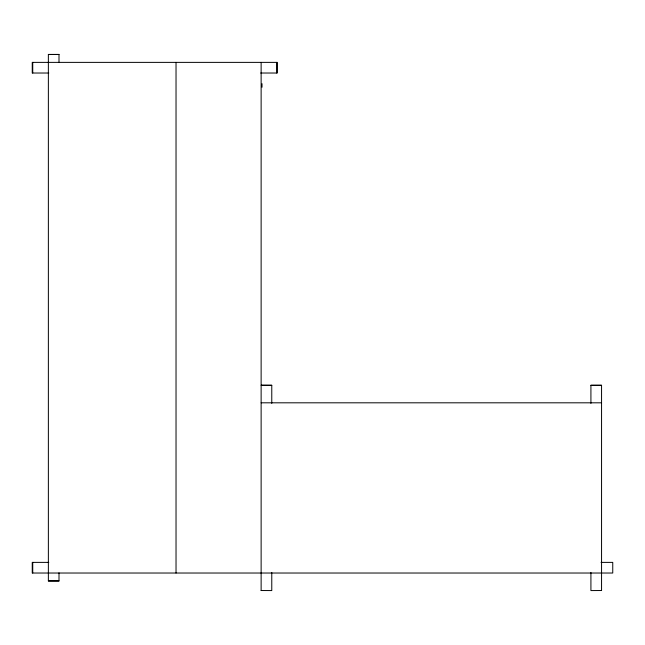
<?xml version="1.0" encoding="UTF-8"?>
<svg xmlns="http://www.w3.org/2000/svg" width="645" height="645" viewBox="0 0 645 645"><rect width="100%" height="100%" fill="white"/><g stroke="black" fill="none" stroke-linecap="round" stroke-linejoin="round"><path stroke-width="0.97" d="M48.367 54.494L59.001 54.494M48.802 73.022L32.25 73.022L32.25 62.38L277.245 62.38L277.245 73.022L260.693 73.022M271.771 385.258L261.128 385.258L271.771 385.315L271.771 403.383M590.917 403.383L590.917 385.258L601.559 385.258L601.559 590.578M590.917 385.315L601.559 385.315M261.128 402.811L601.559 402.811M48.802 562.384L32.25 562.384L32.25 573.026L612.75 573.026L612.75 562.384L601.043 562.384M48.367 580.911L59.001 580.911M261.128 590.522L271.771 590.578L271.771 572.454M601.559 590.522L590.917 590.578L590.917 572.454M276.753 62.38L276.753 73.022M262.015 83.697L262.015 87.244M261.128 62.38L261.128 590.578M176.029 62.38L176.029 573.026M59.001 62.549L59.001 54.422L48.367 54.422L48.367 580.984L59.001 580.984L59.001 572.857M32.742 62.38L32.742 73.022M32.742 562.384L32.742 573.026"/></g></svg>
